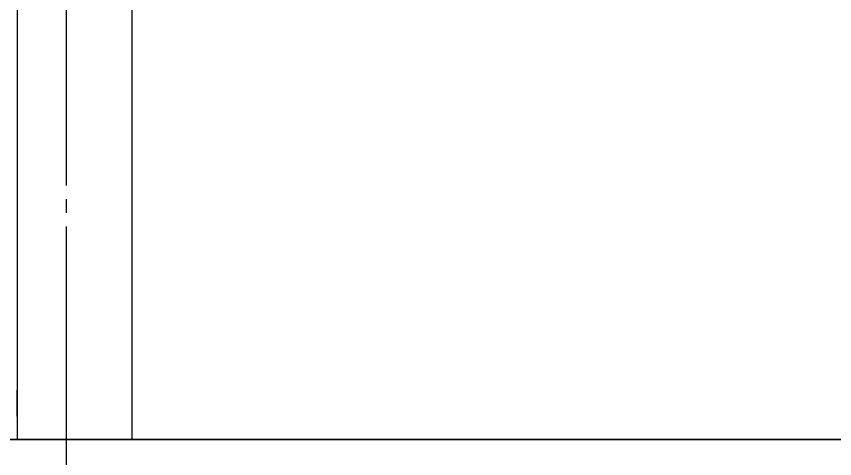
# Model space of a CAD drawing. Header units: millimetres. Extents: x -32710 to 654186, y -254124 to 420220.
# Drawn here: x 272495 to 277492, y 396583 to 399281 of the extents above; entities that cross this region are included whole.
import ezdxf

# ---------------------------------------------------------------- set-up
doc = ezdxf.new("R2010")
doc.units = ezdxf.units.MM
doc.header["$LTSCALE"] = 1000
doc.linetypes.add('TPH12-SEC-@E$0$CENTERK5', pattern=[6.916, 6.667, -0.083, 0.083, -0.083])
for name, color, linetype in [('TPH12-SEC-@E$0$H-SIN', 252, 'TPH12-SEC-@E$0$CENTERK5'), ('TPH12-SEC-@E$0$SIAGE1', 252, 'Continuous'), ('TPH12-SEC-@E$0$SUGATA3', 252, 'Continuous')]:
    doc.layers.add(name, color=color, linetype=linetype)

# ---------------------------------------------------------------- blocks, each defined once
blk = doc.blocks.new('TPH12-SEC-@E')
at = {"layer": 'TPH12-SEC-@E$0$H-SIN'}
for p, q in [((272800, 377500), (272800, 414000)), ((298929.6, 396700), (18729.6, 396700))]:
    blk.add_line(p, q, dxfattribs=at)
at = {"layer": 'TPH12-SEC-@E$0$SIAGE1'}
for p, q in [((272500, 401905), (272500, 396700)), ((272500, 396840), (272500, 397000)), ((272400, 396700), (291090, 396700))]:
    blk.add_line(p, q, dxfattribs=at)
at = {"layer": 'TPH12-SEC-@E$0$SUGATA3'}
blk.add_line((273200, 400300), (273200, 396700), dxfattribs=at)

msp = doc.modelspace()

# ---------------------------------------------------------------- block references
msp.add_blockref('TPH12-SEC-@E', (0, 0))

doc.saveas('drawing.dxf')
